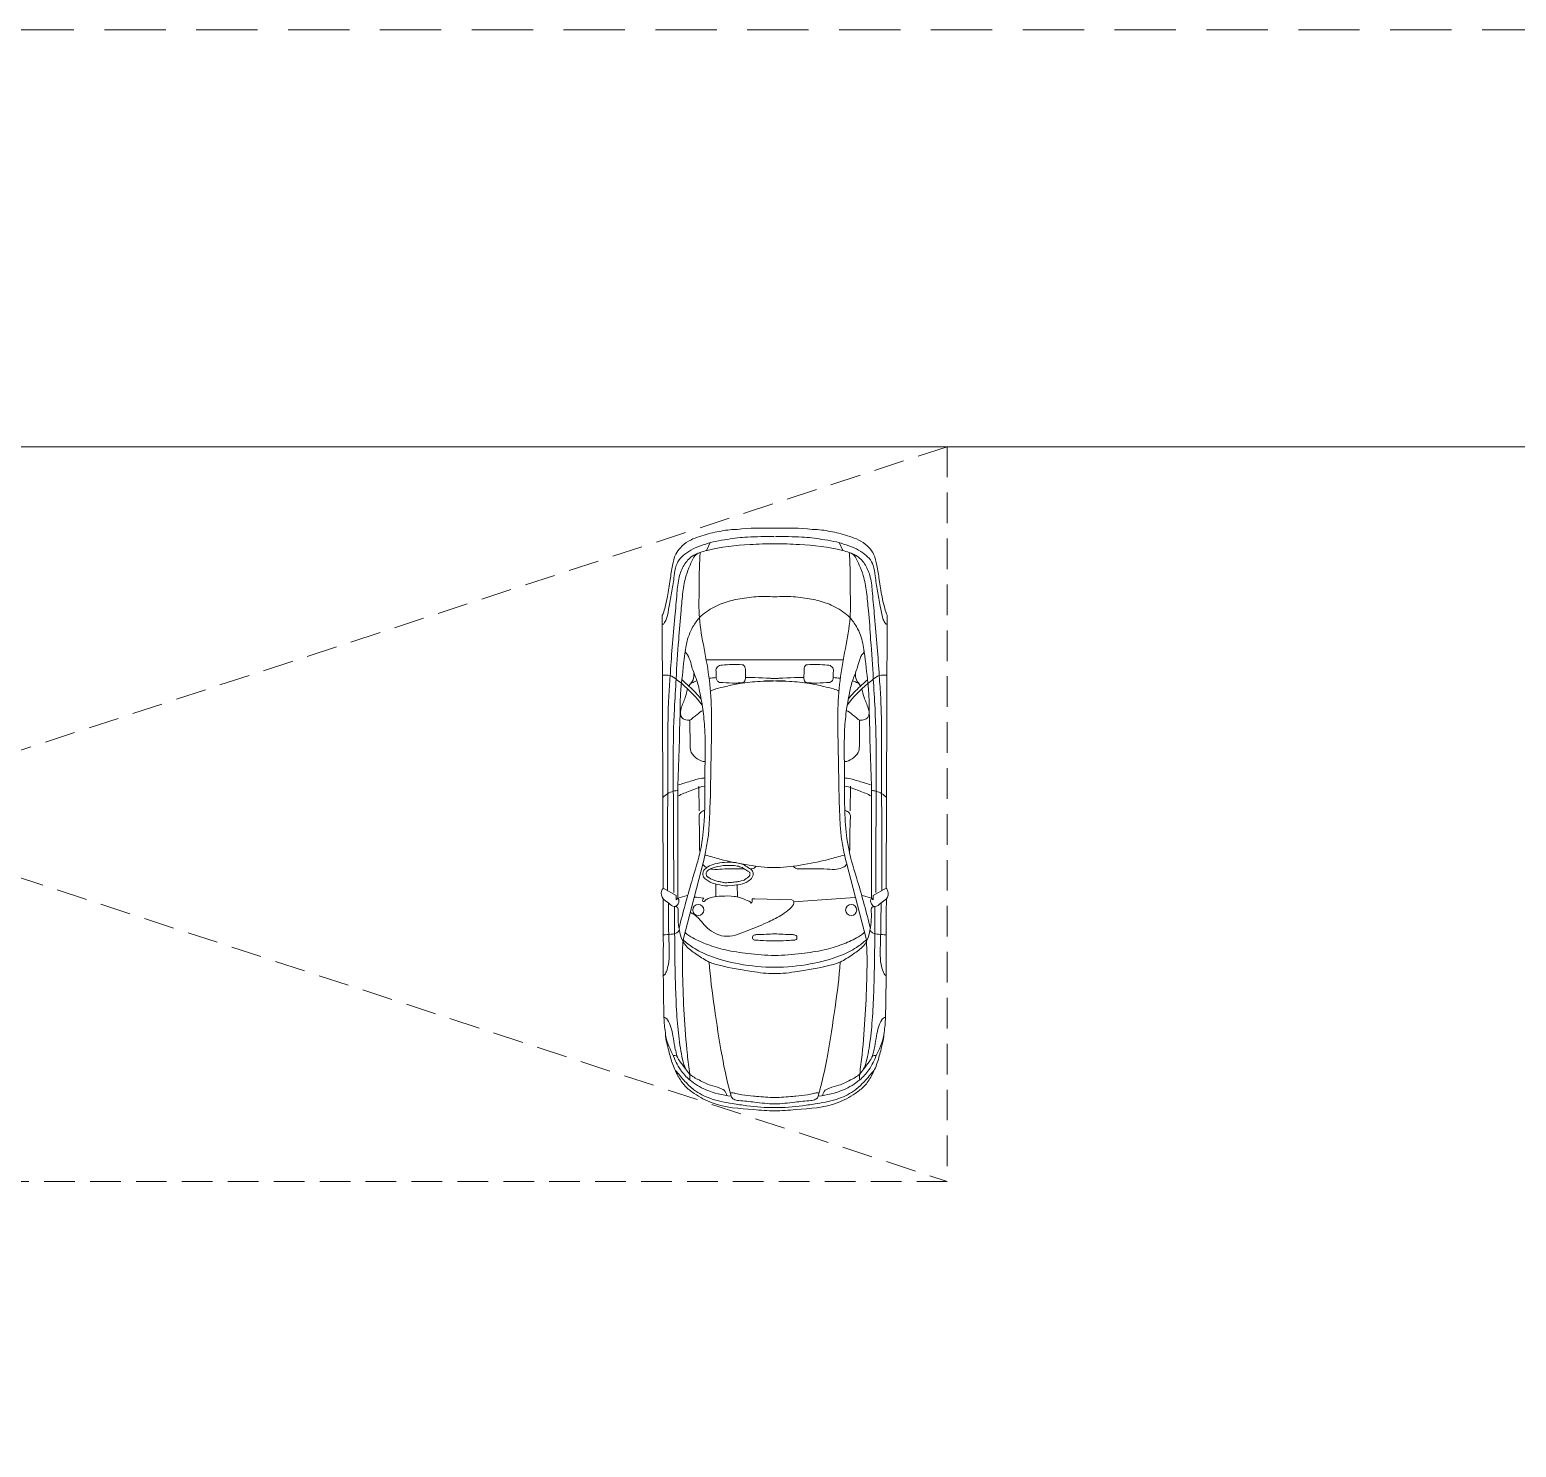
# Model space of a CAD drawing. Header units: millimetres. Extents: x 1010 to 1494, y -119 to 564.
# Drawn here: x 1349.58 to 1361.72, y 485.57 to 497.15 of the extents above; entities that cross this region are included whole.
import ezdxf

# ---------------------------------------------------------------- set-up
doc = ezdxf.new("R2010")
doc.units = ezdxf.units.MM
doc.linetypes.add('HIDDEN', pattern=[0.375, 0.25, -0.125])
for name, color, linetype, lineweight in [('10', 7, 'Continuous', 9), ('20', 6, 'Continuous', 9), ('80', 1, 'Continuous', 9), ('MALLA ESLABONADA', 6, 'FENCELINE1', 9), ('SAGTA Autos', 7, 'Continuous', 9)]:
    doc.layers.add(name, color=color, linetype=linetype, lineweight=lineweight)
doc.linetypes.add('FENCELINE1', pattern='A,0.25,-0.1,[133,ltypeshp.shx,S=0.1,R=0,X=-0.1,Y=0],-0.1,1', length=1.45)

# ---------------------------------------------------------------- blocks, each defined once
blk = doc.blocks.new('audi a4 planta')
at = {"layer": 'SAGTA Autos'}
for p, q in [((-0.904, 0.759), (-0.849, 0.859)), ((-0.864, 0.826), (0.421, 0.822)), ((-0.849, 0.859), (1.253, 0.867)), ((-1.246, 0.706), (-0.654, 0.552)), ((-0.926, 0.745), (-0.939, 0.759)), ((-0.939, 0.759), (-0.904, 0.759)), ((-0.926, 0.745), (-0.06, 0.745)), ((-0.904, 0.675), (-0.926, 0.745)), ((-0.882, 0.778), (0.131, 0.782)), ((-0.06, 0.745), (0.298, 0.734)), ((-0.92, 0.616), (-0.953, 0.147)), ((-0.252, 0.581), (-0.063, 0.584)), ((0.443, 0.653), (0.244, 0.652)), ((0.911, 0.528), (0.911, -0.03)), ((1.751, 0.525), (1.813, 0.497)), ((-0.938, 0.133), (-0.931, -0.154)), ((0.911, -0.528), (0.911, 0.03)), ((-0.824, -0.288), (-0.914, -0.286)), ((-0.818, -0.453), (-0.914, -0.453)), ((-1.246, -0.706), (-0.654, -0.552)), ((1.751, -0.525), (1.813, -0.497)), ((-0.904, -0.675), (-0.926, -0.745)), ((-0.252, -0.581), (-0.063, -0.584)), ((0.443, -0.653), (0.244, -0.652)), ((-0.926, -0.745), (-0.939, -0.759)), ((-0.939, -0.759), (-0.904, -0.759)), ((-0.926, -0.745), (-0.06, -0.745)), ((-0.904, -0.759), (-0.849, -0.859)), ((-0.882, -0.778), (0.131, -0.782)), ((-0.06, -0.745), (0.298, -0.734)), ((-0.864, -0.826), (0.421, -0.822)), ((-0.849, -0.859), (1.253, -0.867))]:
    blk.add_line(p, q, dxfattribs=at)
for centre in [(-1.017, 0.589), (-1.017, -0.589)]:
    blk.add_ellipse(centre, major_axis=(0, 0.0429), ratio=0.983266, start_param=4.712389, end_param=10.995574, dxfattribs=at)
for points, knots in [([(-2.564, 0), (-2.564, 0.054), (-2.548, 0.215), (-2.538, 0.436), (-2.443, 0.603), (-2.375, 0.696), (-2.29, 0.75), (-2.194, 0.793), (-2.081, 0.821), (-2.002, 0.842), (-1.959, 0.842)], [0, 0, 0, 0, 0.16039, 0.479033, 0.632967, 0.722015, 0.817474, 0.927562, 1.03733, 1.167094, 1.167094, 1.167094, 1.167094]), ([(-1.959, 0.842), (-2.018, 0.841), (-2.115, 0.791), (-2.243, 0.737), (-2.338, 0.648), (-2.417, 0.517), (-2.442, 0.402), (-2.45, 0.335)], [0, 0, 0, 0, 0.1772572, 0.3124951, 0.4151678, 0.5597243, 0.7575412, 0.7575412, 0.7575412, 0.7575412]), ([(-1.841, 0.853), (-1.843, 0.842), (-1.869, 0.817), (-1.921, 0.798), (-1.99, 0.782), (-2.055, 0.774), (-2.109, 0.761), (-2.135, 0.754), (-2.147, 0.751)], [0, 0, 0, 0, 0.034703, 0.0959761, 0.1659336, 0.2471559, 0.2929944, 0.3295918, 0.3295918, 0.3295918, 0.3295918]), ([(-1.959, 0.842), (-1.922, 0.85), (-1.775, 0.856), (-1.524, 0.859), (-1.219, 0.857), (-1.022, 0.86), (-0.93, 0.86)], [0, 0, 0, 0, 0.114897, 0.437061, 0.754269, 1.029686, 1.029686, 1.029686, 1.029686]), ([(-1.52, 0.856), (-1.515, 0.844), (-1.483, 0.831), (-1.425, 0.814), (-1.326, 0.812), (-1.169, 0.818), (-1.042, 0.819), (-0.962, 0.819)], [0, 0, 0, 0, 0.0364992, 0.0923739, 0.1867837, 0.3273982, 0.5667068, 0.5667068, 0.5667068, 0.5667068]), ([(-1.207, 0.859), (-1.207, 0.839), (-1.204, 0.805), (-1.2, 0.757), (-1.18, 0.74), (-1.173, 0.734)], [0, 0, 0, 0, 1.462159, 2.651105, 3.386321, 3.386321, 3.386321, 3.386321]), ([(-0.849, 0.859), (-0.856, 0.864), (-0.881, 0.88), (-0.935, 0.868), (-0.958, 0.818), (-1.002, 0.779), (-0.97, 0.737), (-0.936, 0.735), (-0.926, 0.745)], [0, 0, 0, 0, 0.024864, 0.0846267, 0.1362471, 0.1900683, 0.2245199, 0.2681841, 0.2681841, 0.2681841, 0.2681841]), ([(-0.149, 0.862), (-0.139, 0.85), (-0.117, 0.825), (-0.103, 0.784), (-0.096, 0.756), (-0.096, 0.743)], [1.808086, 1.808086, 1.808086, 1.808086, 2.918874, 4.131288, 5.10151, 5.10151, 5.10151, 5.10151]), ([(0.421, 0.822), (0.487, 0.822), (0.608, 0.818), (0.804, 0.804), (1.011, 0.791), (1.224, 0.77), (1.404, 0.755), (1.54, 0.743), (1.64, 0.705), (1.708, 0.646), (1.737, 0.579), (1.778, 0.432), (1.798, 0.238), (1.804, 0.063), (1.804, 0)], [0, 0, 0, 0, 0.198873, 0.363323, 0.587433, 0.823543, 1.004622, 1.129816, 1.230113, 1.320655, 1.388577, 1.443334, 1.771447, 1.958652, 1.958652, 1.958652, 1.958652]), ([(0.793, 0.866), (0.791, 0.846), (0.797, 0.805), (0.76, 0.758), (0.692, 0.671), (0.623, 0.603), (0.561, 0.559)], [0, 0, 0, 0, 0.0597371, 0.1139981, 0.1672498, 0.3938869, 0.3938869, 0.3938869, 0.3938869]), ([(1.181, 0.863), (1.185, 0.857), (1.2, 0.844), (1.248, 0.825), (1.331, 0.813), (1.439, 0.79), (1.544, 0.775), (1.632, 0.765), (1.695, 0.73), (1.738, 0.676), (1.776, 0.61), (1.801, 0.534), (1.826, 0.451), (1.834, 0.394), (1.838, 0.362)], [0, 0, 0, 0, 0.0219205, 0.0572122, 0.1522539, 0.2718866, 0.3894011, 0.4710097, 0.5346344, 0.5986698, 0.6733118, 0.758696, 0.8351341, 0.9293726, 0.9293726, 0.9293726, 0.9293726]), ([(1.253, 0.867), (1.269, 0.856), (1.319, 0.845), (1.409, 0.822), (1.521, 0.807), (1.63, 0.789), (1.717, 0.771), (1.78, 0.725), (1.826, 0.667), (1.864, 0.575), (1.894, 0.463), (1.912, 0.36), (1.915, 0.302), (1.915, 0.288)], [0, 0, 0, 0, 0.056668, 0.14946, 0.28161, 0.392935, 0.481686, 0.542967, 0.622845, 0.69797, 0.833643, 0.965665, 1.00577, 1.00577, 1.00577, 1.00577]), ([(-2.253, 0.764), (-2.281, 0.74), (-2.334, 0.696), (-2.415, 0.613), (-2.479, 0.488), (-2.504, 0.346), (-2.531, 0.181), (-2.539, 0.071), (-2.539, 0)], [0, 0, 0, 0, 0.1095129, 0.2035347, 0.3452507, 0.5161382, 0.6275464, 0.8383798, 0.8383798, 0.8383798, 0.8383798]), ([(-2.137, 0.783), (-2.135, 0.773), (-2.137, 0.752), (-2.164, 0.743), (-2.196, 0.721), (-2.236, 0.691), (-2.292, 0.651), (-2.327, 0.579), (-2.368, 0.503), (-2.38, 0.441), (-2.394, 0.406), (-2.407, 0.381), (-2.431, 0.371), (-2.445, 0.37)], [0, 0, 0, 0, 0.0304541, 0.0502818, 0.0786089, 0.1479133, 0.1986294, 0.2831705, 0.3780326, 0.4523267, 0.4667809, 0.4902599, 0.5347198, 0.5347198, 0.5347198, 0.5347198]), ([(-1.246, 0.706), (-1.336, 0.713), (-1.528, 0.711), (-1.823, 0.699), (-2.078, 0.68), (-2.231, 0.661), (-2.281, 0.655)], [0, 0, 0, 0, 0.269375, 0.574535, 0.885339, 1.036319, 1.036319, 1.036319, 1.036319]), ([(-2.24, 0.684), (-2.219, 0.698), (-2.163, 0.712), (-2.048, 0.733), (-1.884, 0.752), (-1.678, 0.762), (-1.447, 0.769), (-1.218, 0.771), (-1.059, 0.771), (-0.99, 0.772)], [0, 0, 0, 0, 0.076148, 0.165903, 0.355672, 0.569871, 0.782325, 1.050047, 1.257936, 1.257936, 1.257936, 1.257936]), ([(-1.009, 0.744), (-1.036, 0.744), (-1.091, 0.747), (-1.171, 0.735), (-1.245, 0.718), (-1.314, 0.672), (-1.362, 0.593), (-1.421, 0.512), (-1.459, 0.367), (-1.488, 0.199), (-1.507, 0.059), (-1.507, 0)], [0, 0, 0, 0, 0.082256, 0.165174, 0.241383, 0.30939, 0.405348, 0.511507, 0.603349, 0.843635, 1.017671, 1.017671, 1.017671, 1.017671]), ([(-1.246, 0.706), (-1.267, 0.682), (-1.316, 0.621), (-1.386, 0.477), (-1.44, 0.264), (-1.458, 0.092), (-1.458, 0)], [0, 0, 0, 0, 0.0947759, 0.2311242, 0.4700259, 0.7400315, 0.7400315, 0.7400315, 0.7400315]), ([(-1.191, 0.69), (-1.207, 0.672), (-1.242, 0.617), (-1.287, 0.512), (-1.331, 0.371), (-1.353, 0.196), (-1.367, 0.069), (-1.367, 0)], [0, 0, 0, 0, 0.0708922, 0.1925846, 0.3348457, 0.5072814, 0.7109928, 0.7109928, 0.7109928, 0.7109928]), ([(0.972, 0.69), (0.956, 0.677), (0.921, 0.653), (0.844, 0.638), (0.76, 0.6), (0.644, 0.572), (0.509, 0.549), (0.303, 0.531), (0.063, 0.54), (-0.167, 0.537), (-0.363, 0.543), (-0.563, 0.565), (-0.832, 0.653), (-1.036, 0.706), (-1.156, 0.737)], [0, 0, 0, 0, 0.05975, 0.126928, 0.230034, 0.336675, 0.482225, 0.641324, 0.954906, 1.203173, 1.330375, 1.542773, 1.802261, 2.175545, 2.175545, 2.175545, 2.175545]), ([(-0.99, 0.772), (-0.991, 0.765), (-0.99, 0.749), (-1.004, 0.745), (-1.009, 0.744)], [0, 0, 0, 0, 0.02274132, 0.03717479, 0.03717479, 0.03717479, 0.03717479]), ([(-0.14, 0.745), (-0.122, 0.716), (-0.1, 0.646), (-0.068, 0.578), (-0.062, 0.538)], [0, 0, 0, 0, 0.1000351, 0.2184418, 0.2184418, 0.2184418, 0.2184418]), ([(-0.056, 0.745), (-0.043, 0.714), (-0.027, 0.654), (-0.004, 0.585), (-0.001, 0.547), (0, 0.538)], [0, 0, 0, 0, 2.528586, 4.711885, 5.408215, 5.408215, 5.408215, 5.408215]), ([(0.131, 0.782), (0.266, 0.782), (0.477, 0.778), (0.787, 0.757), (0.964, 0.75), (1.063, 0.739)], [0, 0, 0, 0, 0.4042759, 0.6333827, 0.9326252, 0.9326252, 0.9326252, 0.9326252]), ([(0.298, 0.734), (0.357, 0.734), (0.483, 0.727), (0.628, 0.729), (0.793, 0.711), (0.935, 0.697), (1.059, 0.676), (1.1, 0.66)], [0, 0, 0, 0, 0.1783018, 0.3787173, 0.431954, 0.6762374, 0.8077184, 0.8077184, 0.8077184, 0.8077184]), ([(0.684, 0.672), (0.663, 0.677), (0.612, 0.689), (0.55, 0.72), (0.489, 0.732), (0.447, 0.705), (0.446, 0.672), (0.446, 0.643), (0.47, 0.627), (0.489, 0.592), (0.515, 0.57), (0.52, 0.551)], [0, 0, 0, 0, 0.0655106, 0.1550445, 0.2094604, 0.2438604, 0.287164, 0.3001388, 0.3275984, 0.3616951, 0.4200969, 0.4200969, 0.4200969, 0.4200969]), ([(0.755, 0.714), (0.739, 0.695), (0.693, 0.643), (0.643, 0.594), (0.608, 0.566)], [0, 0, 0, 0, 1.868162, 5.271297, 5.271297, 5.271297, 5.271297]), ([(1.063, 0.739), (1.139, 0.736), (1.262, 0.723), (1.428, 0.71), (1.548, 0.689), (1.648, 0.649), (1.727, 0.615), (1.737, 0.574)], [0, 0, 0, 0, 0.2277977, 0.3719478, 0.4996814, 0.5863441, 0.709615, 0.709615, 0.709615, 0.709615]), ([(-0.654, 0.552), (-0.63, 0.545), (-0.568, 0.534), (-0.469, 0.512), (-0.352, 0.504), (-0.145, 0.494), (0.141, 0.493), (0.469, 0.481), (0.752, 0.498), (0.995, 0.543), (1.225, 0.588), (1.465, 0.58), (1.632, 0.582), (1.729, 0.575), (1.737, 0.574)], [0, 0, 0, 0, 0.073325, 0.188896, 0.303039, 0.425821, 0.811242, 1.159737, 1.41058, 1.660623, 1.899627, 2.11145, 2.377727, 2.401703, 2.401703, 2.401703, 2.401703]), ([(-0.567, 0.577), (-0.524, 0.581), (-0.437, 0.578), (-0.344, 0.581), (-0.277, 0.584), (-0.258, 0.561), (-0.251, 0.547), (-0.248, 0.54)], [0, 0, 0, 0, 3.267856, 6.568708, 7.399663, 8.099385, 8.621705, 8.621705, 8.621705, 8.621705]), ([(0.244, 0.652), (0.228, 0.652), (0.188, 0.646), (0.147, 0.599), (0.126, 0.558), (0.127, 0.536)], [0, 0, 0, 0, 0.0486628, 0.1144515, 0.1777721, 0.1777721, 0.1777721, 0.1777721]), ([(0.712, 0.659), (0.724, 0.655), (0.736, 0.631), (0.745, 0.609), (0.748, 0.599)], [0, 0, 0, 0, 0.983949, 1.771691, 1.771691, 1.771691, 1.771691]), ([(0.808, 0.622), (0.791, 0.623), (0.752, 0.621), (0.728, 0.652), (0.712, 0.659)], [0, 0, 0, 0, 0.0535488, 0.1060573, 0.1060573, 0.1060573, 0.1060573]), ([(1.1, 0.66), (1.123, 0.653), (1.171, 0.629), (1.253, 0.571), (1.32, 0.47), (1.361, 0.367), (1.373, 0.304), (1.377, 0.284)], [0, 0, 0, 0, 0.0720749, 0.1581284, 0.2958089, 0.4262456, 0.4842292, 0.4842292, 0.4842292, 0.4842292]), ([(-2.45, 0.335), (-2.349, 0.365), (-2.121, 0.412), (-1.776, 0.465), (-1.534, 0.497), (-1.417, 0.505)], [0, 0, 0, 0, 0.317374, 0.69576, 1.04714, 1.04714, 1.04714, 1.04714]), ([(-0.665, 0.553), (-0.675, 0.547), (-0.693, 0.524), (-0.707, 0.472), (-0.696, 0.36), (-0.7, 0.259), (-0.701, 0.165), (-0.687, 0.149), (-0.679, 0.142)], [0, 0, 0, 0, 0.842998, 2.122875, 3.997599, 9.174838, 10.012722, 10.751336, 10.751336, 10.751336, 10.751336]), ([(-0.594, 0.534), (-0.603, 0.496), (-0.637, 0.386), (-0.673, 0.205), (-0.69, 0.06), (-0.69, -0.009)], [0, 0, 0, 0, 0.1139079, 0.3411539, 0.543502, 0.543502, 0.543502, 0.543502]), ([(0.668, 0.495), (0.677, 0.483), (0.689, 0.442), (0.708, 0.367), (0.734, 0.255), (0.747, 0.101), (0.747, -0.015), (0.748, -0.079)], [0, 0, 0, 0, 0.0451009, 0.1211996, 0.2308505, 0.385263, 0.5739042, 0.5739042, 0.5739042, 0.5739042]), ([(0.731, 0.301), (0.731, 0.334), (0.736, 0.376), (0.734, 0.43), (0.762, 0.456), (0.8, 0.447), (0.835, 0.456), (0.858, 0.442), (0.867, 0.425), (0.875, 0.361), (0.876, 0.301), (0.871, 0.239), (0.855, 0.229), (0.832, 0.225), (0.799, 0.227), (0.767, 0.223), (0.735, 0.234), (0.733, 0.267), (0.731, 0.288), (0.731, 0.301)], [0, 0, 0, 0, 0.0969044, 0.1295913, 0.1506192, 0.1985921, 0.2360698, 0.2557908, 0.2719711, 0.2929882, 0.44406, 0.4519132, 0.4720918, 0.4918599, 0.5228758, 0.5707096, 0.5892096, 0.6145759, 0.654681, 0.654681, 0.654681, 0.654681]), ([(1.838, 0.362), (1.848, 0.312), (1.858, 0.192), (1.86, 0.073), (1.86, 0.005)], [0, 0, 0, 0, 0.1502861, 0.3522699, 0.3522699, 0.3522699, 0.3522699]), ([(-2.45, 0.335), (-2.461, 0.334), (-2.48, 0.314), (-2.487, 0.249), (-2.496, 0.144), (-2.51, 0.052), (-2.51, 0)], [0, 0, 0, 0, 0.0314754, 0.0702057, 0.1915753, 0.3439346, 0.3439346, 0.3439346, 0.3439346]), ([(-2.428, 0.34), (-2.425, 0.338), (-2.425, 0.32), (-2.431, 0.295), (-2.445, 0.238), (-2.448, 0.186), (-2.455, 0.101), (-2.461, 0.047), (-2.461, 0)], [0, 0, 0, 0, 0.0114788, 0.0403472, 0.0875838, 0.1755608, 0.1991501, 0.3369659, 0.3369659, 0.3369659, 0.3369659]), ([(1.377, 0.284), (1.386, 0.238), (1.4, 0.143), (1.397, 0.048), (1.396, 0)], [0, 0, 0, 0, 0.140379, 0.2808468, 0.2808468, 0.2808468, 0.2808468]), ([(-1.253, 0), (-1.253, 0.029), (-1.255, 0.078), (-1.249, 0.129), (-1.25, 0.166), (-1.232, 0.172), (-1.218, 0.171), (-1.207, 0.155), (-1.205, 0.097), (-1.202, 0.044), (-1.201, 0)], [0, 0, 0, 0, 0.0857277, 0.1381048, 0.1641986, 0.1769751, 0.1890325, 0.2028129, 0.2286049, 0.3592554, 0.3592554, 0.3592554, 0.3592554]), ([(-0.938, 0.133), (-0.94, 0.14), (-0.961, 0.156), (-1.005, 0.122), (-1.041, 0.078), (-1.084, 0.005), (-1.133, -0.099), (-1.178, -0.215), (-1.22, -0.322), (-1.221, -0.412), (-1.184, -0.486), (-1.136, -0.543), (-1.084, -0.579), (-1.054, -0.616), (-1.039, -0.641), (-1.036, -0.651)], [0, 0, 0, 0, 0.527288, 1.647451, 3.487558, 5.099073, 7.968657, 12.238313, 14.475187, 16.613757, 18.744202, 20.639343, 22.223389, 23.452731, 24.286529, 24.286529, 24.286529, 24.286529]), ([(0.775, 0.226), (0.775, 0.221), (0.773, 0.137), (0.769, 0.053), (0.766, -0.027)], [11.235438, 11.235438, 11.235438, 11.235438, 11.552536, 17.586883, 17.586883, 17.586883, 17.586883]), ([(-2.564, 0), (-2.564, -0.054), (-2.548, -0.215), (-2.538, -0.436), (-2.443, -0.603), (-2.375, -0.696), (-2.29, -0.75), (-2.194, -0.793), (-2.081, -0.821), (-2.002, -0.842), (-1.959, -0.842)], [0, 0, 0, 0, 0.16039, 0.479033, 0.632967, 0.722015, 0.817474, 0.927562, 1.03733, 1.167094, 1.167094, 1.167094, 1.167094]), ([(-2.253, -0.764), (-2.281, -0.74), (-2.334, -0.696), (-2.415, -0.613), (-2.479, -0.488), (-2.504, -0.346), (-2.531, -0.181), (-2.539, -0.071), (-2.539, 0)], [0, 0, 0, 0, 0.1095129, 0.2035347, 0.3452507, 0.5161382, 0.6275464, 0.8383798, 0.8383798, 0.8383798, 0.8383798]), ([(-2.45, -0.335), (-2.461, -0.334), (-2.48, -0.314), (-2.487, -0.249), (-2.496, -0.144), (-2.51, -0.052), (-2.51, 0)], [0, 0, 0, 0, 0.0314754, 0.0702057, 0.1915753, 0.3439346, 0.3439346, 0.3439346, 0.3439346]), ([(-2.428, -0.34), (-2.425, -0.338), (-2.425, -0.32), (-2.431, -0.295), (-2.445, -0.238), (-2.448, -0.186), (-2.455, -0.101), (-2.461, -0.047), (-2.461, 0)], [0, 0, 0, 0, 0.0114788, 0.0403472, 0.0875838, 0.1755608, 0.1991501, 0.3369659, 0.3369659, 0.3369659, 0.3369659]), ([(-1.009, -0.744), (-1.036, -0.744), (-1.091, -0.747), (-1.171, -0.735), (-1.245, -0.718), (-1.314, -0.672), (-1.362, -0.593), (-1.421, -0.512), (-1.459, -0.367), (-1.488, -0.199), (-1.507, -0.059), (-1.507, 0)], [0, 0, 0, 0, 0.082256, 0.165174, 0.241383, 0.30939, 0.405348, 0.511507, 0.603349, 0.843635, 1.017671, 1.017671, 1.017671, 1.017671]), ([(-1.246, -0.706), (-1.267, -0.682), (-1.316, -0.621), (-1.386, -0.477), (-1.44, -0.264), (-1.458, -0.092), (-1.458, 0)], [0, 0, 0, 0, 0.0947759, 0.2311242, 0.4700259, 0.7400315, 0.7400315, 0.7400315, 0.7400315]), ([(-1.191, -0.69), (-1.207, -0.672), (-1.242, -0.617), (-1.287, -0.512), (-1.331, -0.371), (-1.353, -0.196), (-1.367, -0.069), (-1.367, 0)], [0, 0, 0, 0, 0.0708922, 0.1925846, 0.3348457, 0.5072814, 0.7109928, 0.7109928, 0.7109928, 0.7109928]), ([(-1.253, 0), (-1.253, -0.029), (-1.255, -0.078), (-1.249, -0.129), (-1.25, -0.166), (-1.232, -0.172), (-1.218, -0.171), (-1.207, -0.155), (-1.205, -0.097), (-1.202, -0.044), (-1.201, 0)], [0, 0, 0, 0, 0.0857277, 0.1381048, 0.1641986, 0.1769751, 0.1890325, 0.2028129, 0.2286049, 0.3592554, 0.3592554, 0.3592554, 0.3592554]), ([(0.421, -0.822), (0.487, -0.822), (0.608, -0.818), (0.804, -0.804), (1.011, -0.791), (1.224, -0.77), (1.404, -0.755), (1.54, -0.743), (1.64, -0.705), (1.708, -0.646), (1.737, -0.579), (1.778, -0.432), (1.798, -0.238), (1.804, -0.063), (1.804, 0)], [0, 0, 0, 0, 0.198873, 0.363323, 0.587433, 0.823543, 1.004622, 1.129816, 1.230113, 1.320655, 1.388577, 1.443334, 1.771447, 1.958652, 1.958652, 1.958652, 1.958652]), ([(0.668, -0.495), (0.677, -0.483), (0.689, -0.442), (0.708, -0.367), (0.734, -0.255), (0.747, -0.101), (0.747, 0.015), (0.748, 0.079)], [0, 0, 0, 0, 0.0451009, 0.1211996, 0.2308505, 0.385263, 0.5739042, 0.5739042, 0.5739042, 0.5739042]), ([(0.775, -0.226), (0.775, -0.221), (0.773, -0.137), (0.769, -0.053), (0.766, 0.027)], [11.235438, 11.235438, 11.235438, 11.235438, 11.552536, 17.586883, 17.586883, 17.586883, 17.586883]), ([(1.377, -0.284), (1.386, -0.238), (1.4, -0.143), (1.397, -0.048), (1.396, 0)], [0, 0, 0, 0, 0.140379, 0.2808468, 0.2808468, 0.2808468, 0.2808468]), ([(-0.594, -0.534), (-0.603, -0.496), (-0.637, -0.386), (-0.671, -0.211), (-0.69, -0.072), (-0.69, -0.009)], [0, 0, 0, 0, 0.1139079, 0.3411539, 0.5260188, 0.5260188, 0.5260188, 0.5260188]), ([(1.838, -0.362), (1.848, -0.312), (1.858, -0.192), (1.86, -0.073), (1.86, -0.005)], [0, 0, 0, 0, 0.1502861, 0.3522699, 0.3522699, 0.3522699, 0.3522699]), ([(-0.925, -0.547), (-0.929, -0.55), (-0.935, -0.555), (-0.951, -0.558), (-0.952, -0.549), (-0.951, -0.543), (-0.945, -0.536), (-0.935, -0.528), (-0.926, -0.507), (-0.915, -0.469), (-0.908, -0.4), (-0.908, -0.33), (-0.919, -0.263), (-0.941, -0.222), (-0.949, -0.189), (-0.965, -0.182), (-0.96, -0.177), (-0.954, -0.174), (-0.945, -0.174), (-0.938, -0.172), (-0.926, -0.175), (-0.931, -0.16), (-0.931, -0.154)], [0, 0, 0, 0, 0.0138597, 0.0278304, 0.0329137, 0.0379971, 0.0465756, 0.0592704, 0.0762214, 0.1105991, 0.1789801, 0.2766959, 0.3173629, 0.3800771, 0.4110544, 0.4160421, 0.4210284, 0.4277212, 0.4387433, 0.4448131, 0.4508005, 0.4694463, 0.4694463, 0.4694463, 0.4694463]), ([(-0.824, -0.288), (-0.826, -0.302), (-0.814, -0.229), (-0.797, -0.209), (-0.772, -0.173), (-0.742, -0.164), (-0.711, -0.169), (-0.69, -0.205), (-0.659, -0.251), (-0.648, -0.316), (-0.649, -0.389), (-0.658, -0.456), (-0.679, -0.511), (-0.705, -0.544), (-0.732, -0.555), (-0.753, -0.551), (-0.772, -0.544), (-0.786, -0.523), (-0.811, -0.487), (-0.826, -0.408), (-0.835, -0.376), (-0.821, -0.276), (-0.824, -0.288)], [0, 0, 0, 0, 0.03969, 0.089634, 0.13125, 0.1542862, 0.1797268, 0.2207266, 0.2680991, 0.3447665, 0.4095645, 0.4843001, 0.541515, 0.5817687, 0.6060665, 0.6262474, 0.6436722, 0.6634686, 0.6988791, 0.7758465, 0.8696394, 0.907731, 0.907731, 0.907731, 0.907731]), ([(-0.799, -0.286), (-0.798, -0.283), (-0.797, -0.278), (-0.795, -0.268), (-0.794, -0.262), (-0.79, -0.247), (-0.788, -0.24), (-0.784, -0.231), (-0.782, -0.228), (-0.778, -0.223), (-0.777, -0.221), (-0.771, -0.213), (-0.766, -0.207), (-0.76, -0.2), (-0.757, -0.197), (-0.753, -0.194), (-0.751, -0.193), (-0.747, -0.191), (-0.745, -0.191), (-0.739, -0.19), (-0.736, -0.19), (-0.731, -0.191), (-0.73, -0.192), (-0.728, -0.193), (-0.726, -0.195), (-0.721, -0.2), (-0.719, -0.203), (-0.714, -0.212), (-0.71, -0.217), (-0.705, -0.226), (-0.702, -0.231), (-0.696, -0.241), (-0.692, -0.246), (-0.687, -0.258), (-0.685, -0.264), (-0.681, -0.276), (-0.679, -0.283), (-0.676, -0.303), (-0.674, -0.317), (-0.673, -0.346), (-0.673, -0.36), (-0.675, -0.403), (-0.679, -0.432), (-0.69, -0.469), (-0.693, -0.48), (-0.7, -0.495), (-0.703, -0.5), (-0.709, -0.51), (-0.713, -0.514), (-0.719, -0.521), (-0.722, -0.523), (-0.728, -0.527), (-0.731, -0.528), (-0.735, -0.529), (-0.736, -0.529), (-0.739, -0.529), (-0.741, -0.528), (-0.746, -0.527), (-0.749, -0.526), (-0.753, -0.525), (-0.754, -0.524), (-0.756, -0.523), (-0.756, -0.523), (-0.757, -0.522), (-0.757, -0.522), (-0.759, -0.519), (-0.761, -0.517), (-0.764, -0.512), (-0.766, -0.51), (-0.769, -0.505), (-0.77, -0.503), (-0.775, -0.496), (-0.777, -0.492), (-0.781, -0.484), (-0.783, -0.48), (-0.787, -0.47), (-0.789, -0.465), (-0.793, -0.45), (-0.796, -0.439), (-0.799, -0.423), (-0.8, -0.417), (-0.802, -0.407), (-0.803, -0.402), (-0.806, -0.389), (-0.807, -0.381), (-0.806, -0.363), (-0.806, -0.357), (-0.805, -0.345), (-0.805, -0.339), (-0.803, -0.319), (-0.801, -0.303), (-0.799, -0.292), (-0.799, -0.29), (-0.799, -0.288), (-0.799, -0.288), (-0.799, -0.287), (-0.799, -0.287), (-0.799, -0.286)], [0.497033, 0.497033, 0.497033, 0.497033, 0.723444, 0.723444, 0.974636, 0.974636, 1.50964, 1.50964, 2.044645, 2.044645, 2.271061, 2.271061, 2.862376, 2.862376, 3.217654, 3.217654, 3.537253, 3.537253, 3.856852, 3.856852, 4.368613, 4.368613, 4.584627, 4.584627, 4.99269, 4.99269, 5.400753, 5.400753, 5.808816, 5.808816, 6.216879, 6.216879, 6.778716, 6.778716, 7.350371, 7.350371, 7.922025, 7.922025, 9.065335, 9.065335, 10.208644, 10.208644, 12.495263, 12.495263, 13.409896, 13.409896, 13.929088, 13.929088, 14.44828, 14.44828, 14.909885, 14.909885, 15.371489, 15.371489, 15.62524, 15.62524, 15.87899, 15.87899, 16.120875, 16.120875, 16.36276, 16.36276, 16.51635, 16.51635, 16.669941, 16.669941, 16.921521, 16.921521, 17.136676, 17.136676, 17.351831, 17.351831, 17.782142, 17.782142, 18.204974, 18.204974, 18.627807, 18.627807, 19.473473, 19.473473, 19.978923, 19.978923, 20.484372, 20.484372, 21.475119, 21.475119, 21.859144, 21.859144, 22.162884, 22.162884, 22.770362, 22.770362, 22.900493, 22.900493, 22.951221, 22.951221, 22.964298, 22.964298, 22.964298, 22.964298]), ([(-0.7, -0.188), (-0.7, -0.18), (-0.699, -0.162), (-0.687, -0.149), (-0.679, -0.142)], [9.436432, 9.436432, 9.436432, 9.436432, 10.012722, 10.751336, 10.751336, 10.751336, 10.751336]), ([(0.731, -0.301), (0.731, -0.334), (0.736, -0.376), (0.734, -0.43), (0.762, -0.456), (0.8, -0.447), (0.835, -0.456), (0.858, -0.442), (0.867, -0.425), (0.875, -0.361), (0.876, -0.301), (0.871, -0.239), (0.855, -0.229), (0.832, -0.225), (0.799, -0.227), (0.767, -0.223), (0.735, -0.234), (0.733, -0.267), (0.731, -0.288), (0.731, -0.301)], [0, 0, 0, 0, 0.0969044, 0.1295913, 0.1506192, 0.1985921, 0.2360698, 0.2557908, 0.2719711, 0.2929882, 0.44406, 0.4519132, 0.4720918, 0.4918599, 0.5228758, 0.5707096, 0.5892096, 0.6145759, 0.654681, 0.654681, 0.654681, 0.654681]), ([(-1.959, -0.842), (-2.018, -0.841), (-2.115, -0.791), (-2.243, -0.737), (-2.338, -0.648), (-2.417, -0.517), (-2.442, -0.402), (-2.45, -0.335)], [0, 0, 0, 0, 0.1772572, 0.3124951, 0.4151678, 0.5597243, 0.7575412, 0.7575412, 0.7575412, 0.7575412]), ([(-2.45, -0.335), (-2.349, -0.365), (-2.121, -0.412), (-1.776, -0.465), (-1.534, -0.497), (-1.417, -0.505)], [0, 0, 0, 0, 0.317374, 0.69576, 1.04714, 1.04714, 1.04714, 1.04714]), ([(-0.7, -0.494), (-0.701, -0.489), (-0.706, -0.46), (-0.697, -0.372), (-0.699, -0.292), (-0.7, -0.234)], [1.749253, 1.749253, 1.749253, 1.749253, 2.122875, 3.997599, 8.307432, 8.307432, 8.307432, 8.307432]), ([(1.1, -0.66), (1.123, -0.653), (1.171, -0.629), (1.253, -0.571), (1.32, -0.47), (1.361, -0.367), (1.373, -0.304), (1.377, -0.284)], [0, 0, 0, 0, 0.0720749, 0.1581284, 0.2958089, 0.4262456, 0.4842292, 0.4842292, 0.4842292, 0.4842292]), ([(1.253, -0.867), (1.269, -0.856), (1.319, -0.845), (1.409, -0.822), (1.521, -0.807), (1.63, -0.789), (1.717, -0.771), (1.78, -0.725), (1.826, -0.667), (1.864, -0.575), (1.894, -0.463), (1.912, -0.36), (1.915, -0.302), (1.915, -0.288)], [0, 0, 0, 0, 0.056668, 0.14946, 0.28161, 0.392935, 0.481686, 0.542967, 0.622845, 0.69797, 0.833643, 0.965665, 1.00577, 1.00577, 1.00577, 1.00577]), ([(-2.137, -0.783), (-2.135, -0.773), (-2.137, -0.752), (-2.164, -0.743), (-2.196, -0.721), (-2.236, -0.691), (-2.292, -0.651), (-2.327, -0.579), (-2.368, -0.503), (-2.38, -0.441), (-2.394, -0.406), (-2.407, -0.381), (-2.431, -0.371), (-2.445, -0.37)], [0, 0, 0, 0, 0.0304541, 0.0502818, 0.0786089, 0.1479133, 0.1986294, 0.2831705, 0.3780326, 0.4523267, 0.4667809, 0.4902599, 0.5347198, 0.5347198, 0.5347198, 0.5347198]), ([(1.181, -0.863), (1.185, -0.857), (1.2, -0.844), (1.248, -0.825), (1.331, -0.813), (1.439, -0.79), (1.544, -0.775), (1.632, -0.765), (1.695, -0.73), (1.738, -0.676), (1.776, -0.61), (1.801, -0.534), (1.826, -0.451), (1.834, -0.394), (1.838, -0.362)], [0, 0, 0, 0, 0.0219205, 0.0572122, 0.1522539, 0.2718866, 0.3894011, 0.4710097, 0.5346344, 0.5986698, 0.6733118, 0.758696, 0.8351341, 0.9293726, 0.9293726, 0.9293726, 0.9293726]), ([(0.972, -0.69), (0.956, -0.677), (0.921, -0.653), (0.844, -0.638), (0.76, -0.6), (0.644, -0.572), (0.509, -0.549), (0.303, -0.531), (0.063, -0.54), (-0.167, -0.537), (-0.363, -0.543), (-0.563, -0.565), (-0.832, -0.653), (-1.036, -0.706), (-1.156, -0.737)], [0, 0, 0, 0, 0.05975, 0.126928, 0.230034, 0.336675, 0.482225, 0.641324, 0.954906, 1.203173, 1.330375, 1.542773, 1.802261, 2.175545, 2.175545, 2.175545, 2.175545]), ([(-0.665, -0.553), (-0.675, -0.547), (-0.683, -0.537), (-0.689, -0.525), (-0.69, -0.524)], [0, 0, 0, 0, 0.8429982, 0.9626806, 0.9626806, 0.9626806, 0.9626806]), ([(-0.654, -0.552), (-0.63, -0.545), (-0.568, -0.534), (-0.469, -0.512), (-0.352, -0.504), (-0.145, -0.494), (0.141, -0.493), (0.469, -0.481), (0.752, -0.498), (0.995, -0.543), (1.225, -0.588), (1.465, -0.58), (1.632, -0.582), (1.729, -0.575), (1.737, -0.574)], [0, 0, 0, 0, 0.073325, 0.188896, 0.303039, 0.425821, 0.811242, 1.159737, 1.41058, 1.660623, 1.899627, 2.11145, 2.377727, 2.401703, 2.401703, 2.401703, 2.401703]), ([(-0.567, -0.577), (-0.524, -0.581), (-0.437, -0.578), (-0.344, -0.581), (-0.277, -0.584), (-0.258, -0.561), (-0.251, -0.547), (-0.248, -0.54)], [0, 0, 0, 0, 3.267856, 6.568708, 7.399663, 8.099385, 8.621705, 8.621705, 8.621705, 8.621705]), ([(-0.14, -0.745), (-0.122, -0.716), (-0.1, -0.646), (-0.068, -0.578), (-0.062, -0.538)], [0, 0, 0, 0, 0.1000351, 0.2184418, 0.2184418, 0.2184418, 0.2184418]), ([(-0.056, -0.745), (-0.043, -0.714), (-0.027, -0.654), (-0.004, -0.585), (-0.001, -0.547), (0, -0.538)], [0, 0, 0, 0, 2.528586, 4.711885, 5.408215, 5.408215, 5.408215, 5.408215]), ([(0.244, -0.652), (0.228, -0.652), (0.188, -0.646), (0.147, -0.599), (0.126, -0.558), (0.127, -0.536)], [0, 0, 0, 0, 0.0486628, 0.1144515, 0.1777721, 0.1777721, 0.1777721, 0.1777721]), ([(0.684, -0.672), (0.663, -0.677), (0.612, -0.689), (0.55, -0.72), (0.489, -0.732), (0.447, -0.705), (0.446, -0.672), (0.446, -0.643), (0.47, -0.627), (0.489, -0.592), (0.515, -0.57), (0.52, -0.551)], [0, 0, 0, 0, 0.0655106, 0.1550445, 0.2094604, 0.2438604, 0.287164, 0.3001388, 0.3275984, 0.3616951, 0.4200969, 0.4200969, 0.4200969, 0.4200969]), ([(0.793, -0.866), (0.791, -0.846), (0.797, -0.805), (0.76, -0.758), (0.692, -0.671), (0.623, -0.603), (0.561, -0.559)], [0, 0, 0, 0, 0.0597371, 0.1139981, 0.1672498, 0.3938869, 0.3938869, 0.3938869, 0.3938869]), ([(0.755, -0.714), (0.739, -0.695), (0.693, -0.643), (0.643, -0.594), (0.608, -0.566)], [0, 0, 0, 0, 1.868162, 5.271297, 5.271297, 5.271297, 5.271297]), ([(-1.246, -0.706), (-1.336, -0.713), (-1.528, -0.711), (-1.823, -0.699), (-2.078, -0.68), (-2.231, -0.661), (-2.281, -0.655)], [0, 0, 0, 0, 0.269375, 0.574535, 0.885339, 1.036319, 1.036319, 1.036319, 1.036319]), ([(-2.24, -0.684), (-2.219, -0.698), (-2.163, -0.712), (-2.048, -0.733), (-1.884, -0.752), (-1.678, -0.762), (-1.447, -0.769), (-1.218, -0.771), (-1.059, -0.771), (-0.99, -0.772)], [0, 0, 0, 0, 0.076148, 0.165903, 0.355672, 0.569871, 0.782325, 1.050047, 1.257936, 1.257936, 1.257936, 1.257936]), ([(0.298, -0.734), (0.357, -0.734), (0.483, -0.727), (0.628, -0.729), (0.793, -0.711), (0.935, -0.697), (1.059, -0.676), (1.1, -0.66)], [0, 0, 0, 0, 0.1783018, 0.3787173, 0.431954, 0.6762374, 0.8077184, 0.8077184, 0.8077184, 0.8077184]), ([(0.712, -0.659), (0.724, -0.655), (0.736, -0.631), (0.745, -0.609), (0.748, -0.599)], [0, 0, 0, 0, 0.983949, 1.771691, 1.771691, 1.771691, 1.771691]), ([(0.808, -0.622), (0.791, -0.623), (0.752, -0.621), (0.728, -0.652), (0.712, -0.659)], [0, 0, 0, 0, 0.0535488, 0.1060573, 0.1060573, 0.1060573, 0.1060573]), ([(1.063, -0.739), (1.139, -0.736), (1.262, -0.723), (1.428, -0.71), (1.548, -0.689), (1.648, -0.649), (1.727, -0.615), (1.737, -0.574)], [0, 0, 0, 0, 0.2277977, 0.3719478, 0.4996814, 0.5863441, 0.709615, 0.709615, 0.709615, 0.709615]), ([(-1.841, -0.853), (-1.843, -0.842), (-1.869, -0.817), (-1.921, -0.798), (-1.99, -0.782), (-2.055, -0.774), (-2.109, -0.761), (-2.135, -0.754), (-2.147, -0.751)], [0, 0, 0, 0, 0.034703, 0.0959761, 0.1659336, 0.2471559, 0.2929944, 0.3295918, 0.3295918, 0.3295918, 0.3295918]), ([(-1.207, -0.859), (-1.207, -0.839), (-1.204, -0.805), (-1.2, -0.757), (-1.18, -0.74), (-1.173, -0.734)], [0, 0, 0, 0, 1.462159, 2.651105, 3.386321, 3.386321, 3.386321, 3.386321]), ([(-0.99, -0.772), (-0.991, -0.765), (-0.99, -0.749), (-1.004, -0.745), (-1.009, -0.744)], [0, 0, 0, 0, 0.02274132, 0.03717479, 0.03717479, 0.03717479, 0.03717479]), ([(-0.849, -0.859), (-0.856, -0.864), (-0.881, -0.88), (-0.935, -0.868), (-0.958, -0.818), (-1.002, -0.779), (-0.97, -0.737), (-0.936, -0.735), (-0.926, -0.745)], [0, 0, 0, 0, 0.024864, 0.0846267, 0.1362471, 0.1900683, 0.2245199, 0.2681841, 0.2681841, 0.2681841, 0.2681841]), ([(-0.149, -0.862), (-0.139, -0.85), (-0.117, -0.825), (-0.103, -0.784), (-0.096, -0.756), (-0.096, -0.743)], [1.808086, 1.808086, 1.808086, 1.808086, 2.918874, 4.131288, 5.10151, 5.10151, 5.10151, 5.10151]), ([(0.131, -0.782), (0.266, -0.782), (0.477, -0.778), (0.787, -0.757), (0.964, -0.75), (1.063, -0.739)], [0, 0, 0, 0, 0.4042759, 0.6333827, 0.9326252, 0.9326252, 0.9326252, 0.9326252]), ([(-1.959, -0.842), (-1.922, -0.85), (-1.775, -0.856), (-1.524, -0.859), (-1.219, -0.857), (-1.022, -0.86), (-0.93, -0.86)], [0, 0, 0, 0, 0.114897, 0.437061, 0.754269, 1.029686, 1.029686, 1.029686, 1.029686]), ([(-1.52, -0.856), (-1.515, -0.844), (-1.483, -0.831), (-1.425, -0.814), (-1.326, -0.812), (-1.169, -0.818), (-1.042, -0.819), (-0.962, -0.819)], [0, 0, 0, 0, 0.0364992, 0.0923739, 0.1867837, 0.3273982, 0.5667068, 0.5667068, 0.5667068, 0.5667068])]:
    blk.add_open_spline(points, degree=3, knots=knots, dxfattribs=at)
for points in [[(-2.281, 0.655), (-2.296, 0.651), (-2.312, 0.654), (-2.328, 0.655)], [(0.768, 0.505), (0.77, 0.487), (0.772, 0.469), (0.773, 0.451)], [(1.915, 0.288), (1.927, 0.193), (1.924, 0.096), (1.924, 0)], [(1.915, -0.288), (1.927, -0.193), (1.924, -0.096), (1.924, 0)], [(0.768, -0.505), (0.77, -0.487), (0.772, -0.469), (0.773, -0.451)], [(-0.918, -0.62), (-0.916, -0.596), (-0.924, -0.572), (-0.925, -0.547)], [(-2.281, -0.655), (-2.296, -0.651), (-2.312, -0.654), (-2.328, -0.655)]]:
    blk.add_open_spline(points, degree=3, dxfattribs=at)

msp = doc.modelspace()

# ---------------------------------------------------------------- linework, layer by layer
at = {"layer": '10', "color": 30, "linetype": 'HIDDEN', "true_color": 0xf26722}
for p, q in [((1338.75667, 493.74268), (1357.07258, 493.74268)), ((1338.75667, 493.74268), (1357.07258, 487.74268)), ((1357.07258, 493.74268), (1338.75667, 487.74268))]:
    msp.add_line(p, q, dxfattribs=at)
msp.add_lwpolyline([(1357.07258, 493.74268), (1357.07258, 487.74268), (1338.75667, 487.74268), (1338.75667, 493.74268)], dxfattribs=at)
at = {"layer": '80', "color": 3, "linetype": 'HIDDEN', "ltscale": 2}
msp.add_lwpolyline([(1337.43945, 497.14714), (1370.15728, 497.14714), (1370.15728, 465.95905), (1337.43945, 465.95905)], close=True, dxfattribs=at)
at = {"layer": 'MALLA ESLABONADA', "color": 1}
msp.add_line((1367.48806, 493.74268), (1338.75667, 493.74268), dxfattribs=at)

# ---------------------------------------------------------------- block references
at = {"layer": '20', "xscale": -1.06016168366234, "yscale": 1.06016168366234, "zscale": 1.06016168366234, "rotation": 270}
msp.add_blockref('audi a4 planta', (1355.66321, 491.03752), dxfattribs=at)

doc.saveas('drawing.dxf')
